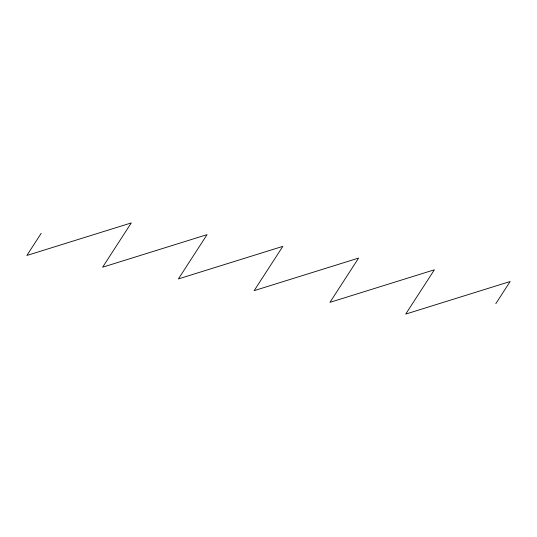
<?xml version="1.0" encoding="UTF-8"?>
<svg xmlns="http://www.w3.org/2000/svg" width="537" height="537" viewBox="0 0 537 537"><rect width="100%" height="100%" fill="white"/><g stroke="black" fill="none" stroke-linecap="round" stroke-linejoin="round"><path stroke-width="0.81" d="M41.188 233.333L26.85 255.478L131.297 222.909L102.621 267.204L207.067 234.635L178.391 278.925L282.838 246.355L254.162 290.645L358.609 258.075L329.933 302.365L434.379 269.796L405.704 314.091L510.15 281.522L495.812 303.667"/></g></svg>
